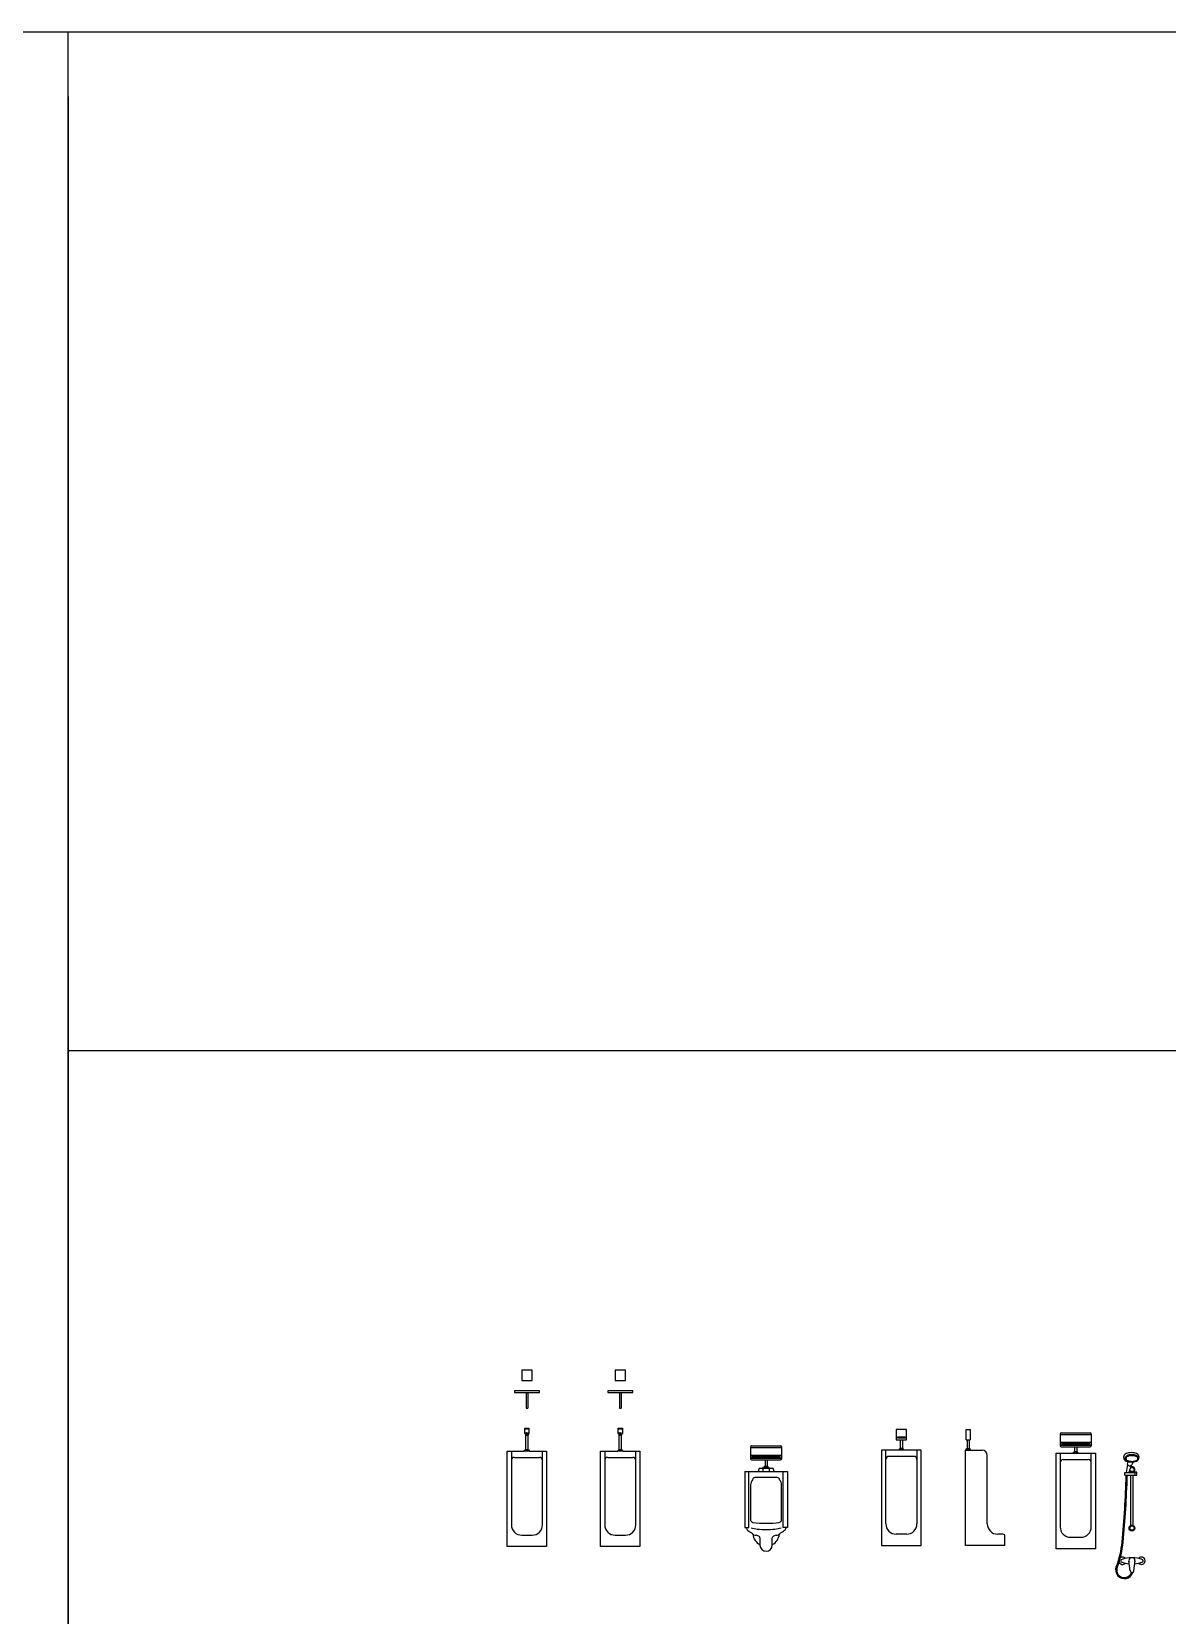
# Model space of a CAD drawing. Header units: inches. Extents: x -1249499 to 290957, y -589671 to 1013543.
# Drawn here: x -1193743 to -1182795, y 305358 to 320622 of the extents above; entities that cross this region are included whole.
import ezdxf

# ---------------------------------------------------------------- set-up
doc = ezdxf.new("R2010")
doc.units = ezdxf.units.IN
doc.header["$MEASUREMENT"] = 0
for name, color, linetype in [('4', 4, 'Continuous'), ('5', 5, 'Continuous'), ('7', 7, 'Continuous'), ('FUR', 4, 'Continuous')]:
    doc.layers.add(name, color=color, linetype=linetype)

# ---------------------------------------------------------------- blocks, each defined once
blk = doc.blocks.new('AE2-T203')
for p, q in [((20, 1130), (-20, 1130)), ((-10, 1085), (10, 1085)), ((25, 920), (-25, 920)), ((-20, 930), (20, 930)), ((-15, 935), (15, 935)), ((-120, 860), (120, 860))]:
    blk.add_line(p, q)
blk.add_lwpolyline([(-20, 1140), (20, 1140), (20, 1090), (10, 1085), (10, 935), (15, 935), (15, 930), (20, 930), (25, 920), (190, 920), (190, 0), (-190, 0), (-190, 920), (-25, 920), (-20, 930), (-15, 930), (-15, 935), (-10, 935), (-10, 1085), (-20, 1090)], close=True)
blk.add_lwpolyline([(-150, 920), (-150, 210, 0.414214), (-50, 110), (50, 110, 0.414214), (150, 210), (150, 920)], format="xyb")
blk.add_circle((0, 1085), 15)
for centre, start, end in [((-120, 830), 90, 180), ((120, 830), 0, 90)]:
    blk.add_arc(centre, 30, start, end)

msp = doc.modelspace()

# ---------------------------------------------------------------- linework, layer by layer
at = {"color": 6}
for p, q in [((-1249499, 320622.1), (-803046.5, 320622.1)), ((-1193392, 268836.6), (-1193392, 320622.1)), ((-1193392, 319998), (-1193392, 268836.6)), ((-1193392, 310801), (-803046.5, 310801))]:
    msp.add_line(p, q, dxfattribs=at)
at = {"layer": '4'}
for p, q in [((-1183828, 307107.7), (-1183828, 306992.7)), ((-1183528, 307098.4), (-1183828, 307098.4)), ((-1183528, 307023.8), (-1183828, 307023.8)), ((-1183528, 306994.7), (-1183828, 306994.7)), ((-1183818, 307117.7), (-1183538, 307117.7)), ((-1183818, 306982.7), (-1183538, 306982.7)), ((-1183548.2, 307015), (-1183807.9, 307015)), ((-1183548.2, 307002.3), (-1183807.9, 307002.3)), ((-1183688, 306935.2), (-1183688, 306982.7)), ((-1183668, 306982.7), (-1183668, 306935.2)), ((-1183528, 307107.7), (-1183528, 306992.7)), ((-1183868, 306000.2), (-1183868, 306920.2)), ((-1183868, 306920.2), (-1183703, 306920.2)), ((-1183828, 306920.2), (-1183828, 306210.2)), ((-1183798, 306860.2), (-1183558, 306860.2)), ((-1183703, 306920.2), (-1183698, 306930.2)), ((-1183698, 306930.2), (-1183693, 306930.2)), ((-1183693, 306935.2), (-1183688, 306935.2)), ((-1183693, 306930.2), (-1183693, 306935.2)), ((-1183693, 306930.2), (-1183663, 306930.2)), ((-1183688, 306935.2), (-1183668, 306935.2)), ((-1183668, 306935.2), (-1183663, 306935.2)), ((-1183663, 306935.2), (-1183663, 306930.2)), ((-1183663, 306930.2), (-1183658, 306930.2)), ((-1183658, 306930.2), (-1183653, 306920.2)), ((-1183653, 306920.2), (-1183488, 306920.2)), ((-1183528, 306210.2), (-1183528, 306920.2)), ((-1183488, 306920.2), (-1183488, 306000.2)), ((-1183176.8, 306839.9), (-1183180.7, 306816.1)), ((-1183124.5, 306836.4), (-1183137.5, 306808.1)), ((-1183203.3, 306734.8), (-1183105.2, 306734.8)), ((-1183203.3, 306709.8), (-1183203.3, 306734.8)), ((-1183203.3, 306709.8), (-1183105.2, 306709.8)), ((-1183178.2, 306810.6), (-1183192.9, 306734.8)), ((-1183174.3, 306709.8), (-1183174.5, 306709)), ((-1183143.8, 306802.6), (-1183166, 306734.8)), ((-1183146, 306734.8), (-1183146, 306736.7)), ((-1183146, 306225), (-1183146, 306709.8)), ((-1183126, 306734.8), (-1183126, 306736.7)), ((-1183126, 306225), (-1183126, 306709.8)), ((-1183105.2, 306707.8), (-1183105.2, 306737.8)), ((-1183090.2, 306737.8), (-1183105.2, 306737.8)), ((-1183105.2, 306707.8), (-1183090.2, 306707.8)), ((-1183090.2, 306707.8), (-1183090.2, 306737.8)), ((-1183728, 306110.2), (-1183628, 306110.2)), ((-1183488, 306000.2), (-1183868, 306000.2)), ((-1183153.1, 305787.2), (-1183165.3, 305883.8)), ((-1183118.7, 305787.2), (-1183106.7, 305883.8))]:
    msp.add_line(p, q, dxfattribs=at)
msp.add_lwpolyline([(-1183703, 306920.2), (-1183653, 306920.2)], dxfattribs=at)
for points in [[(-1183217.5, 306880.7, 0.1810003), (-1183209.7, 306859.7, 0.1029611), (-1183190.4, 306845.1, 0.0624655), (-1183168.8, 306837.9, 0.0486918), (-1183142, 306835.3, 0.0486918), (-1183115.2, 306837.9, 0.0624655), (-1183093.6, 306845.1, 0.1029611), (-1183074.3, 306859.7, 0.1810003), (-1183066.5, 306880.7, 0.1810003), (-1183074.3, 306901.7, 0.1029611), (-1183093.6, 306916.3, 0.0624655), (-1183115.2, 306923.4, 0.0486918), (-1183142, 306926.1, 0.0486918), (-1183168.8, 306923.4, 0.0624655), (-1183190.4, 306916.3, 0.1029611), (-1183209.7, 306901.7, 0.1810003)], [(-1183193.9, 306869.2, 0.1810003), (-1183190.5, 306860, 0.1029611), (-1183177.1, 306849.8, 0.0624655), (-1183159.7, 306844.1, 0.0486918), (-1183136.4, 306841.8, 0.0486918), (-1183113.1, 306844.1, 0.0624655), (-1183095.7, 306849.8, 0.1029611), (-1183082.3, 306860, 0.1810003), (-1183078.9, 306869.2, 0.1810003), (-1183082.3, 306878.3, 0.1029611), (-1183095.7, 306888.5, 0.0624655), (-1183113.1, 306894.3, 0.0486918), (-1183136.4, 306896.6, 0.0486918), (-1183159.7, 306894.3, 0.0624655), (-1183177.1, 306888.5, 0.1029611), (-1183190.5, 306878.3, 0.1810003)]]:
    msp.add_lwpolyline(points, format="xyb", close=True, dxfattribs=at)
msp.add_circle((-1183136, 306198.7), 28.1, dxfattribs=at)
for centre, radius, start, end in [((-1183818, 307107.7), 10, 90, 180), ((-1183818, 306992.7), 10, 180, 270), ((-1183807.9, 307008.6), 6.36, 90, 270), ((-1183548.2, 307008.6), 6.36, 270, 90), ((-1183538, 307107.7), 10, 0, 90), ((-1183538, 306992.7), 10, 270, 0), ((-1183798, 306830.2), 30, 90, 180), ((-1183558, 306830.2), 30, 0, 90), ((-1183157, 306823.8), 25, 198.02644, 321.18341), ((-1192050.4, 306945.6), 8862.5, 354.29759, 358.42608), ((-1192050.4, 306945.6), 8872.5, 354.29759, 358.42608), ((-1183185.6, 306712.6), 11.7, 193.67588, 342.12103), ((-1183136, 306763), 28.1, 207.19161, 116.43996), ((-1183728, 306210.2), 100, 180, 270), ((-1183628, 306210.2), 100, 270, 0), ((-1184054.9, 306132.4), 825.9, 338.28457, 355.31969), ((-1184054.9, 306132.4), 835.9, 338.28457, 355.31969), ((-1183226.7, 305883.8), 35.7, 39.31944, 132.38661), ((-1183139.4, 305645.9), 267.3, 89.27172, 111.93446), ((-1183136, 305883.8), 29.3, 345.83555, 194.51207), ((-1183132.6, 305645.9), 267.3, 68.06554, 90.72828), ((-1183045.4, 305883.8), 35.7, 219.31944, 140.68056), ((-1183209.5, 305795.3), 84.3, 157.57287, 343.64123), ((-1183209.5, 305795.3), 74.3, 157.57287, 340.04038), ((-1183226.7, 305883.8), 35.7, 193.99569, 320.68056), ((-1183232.8, 305883.8), 11.9, 122.9217, 237.0783), ((-1183139.4, 306121.8), 267.3, 248.06554, 265.2117), ((-1183136, 305787.2), 17.3, 174.40496, 0), ((-1183132.6, 306121.8), 267.3, 274.63586, 291.93446), ((-1183039.3, 305883.8), 11.9, 302.9217, 57.0783)]:
    msp.add_arc(centre, radius, start, end, dxfattribs=at)
at = {"layer": '5'}
msp.add_line((-1183111, 306734.8), (-1183111, 306750.1), dxfattribs=at)
msp.add_lwpolyline([(-1183201.6, 306872.4, 0.1810003), (-1183196.7, 306859.3, 0.1029611), (-1183181.3, 306847.6, 0.0624655), (-1183162.5, 306841.4, 0.0486918), (-1183138, 306839, 0.0486918), (-1183113.5, 306841.4, 0.0624655), (-1183094.8, 306847.6, 0.1029611), (-1183079.4, 306859.3, 0.1810003), (-1183074.5, 306872.4, 0.1810003), (-1183079.4, 306885.5, 0.1029611), (-1183094.8, 306897.2, 0.0624655), (-1183113.5, 306903.4, 0.0486918), (-1183138, 306905.8, 0.0486918), (-1183162.5, 306903.4, 0.0624655), (-1183181.3, 306897.2, 0.1029611), (-1183196.7, 306885.5, 0.1810003)], format="xyb", close=True, dxfattribs=at)
for centre in [(-1183136, 306763), (-1183136, 306198.7)]:
    msp.add_circle(centre, 20.1, dxfattribs=at)
at = {"layer": '7'}
for p, q in [((-1184735.3, 307149.7), (-1184695.3, 307149.7)), ((-1184735.3, 307049.7), (-1184735.3, 307149.7)), ((-1184695.3, 307149.7), (-1184695.3, 307049.7)), ((-1185369.1, 307049.7), (-1185349.1, 307049.7)), ((-1185349.1, 307049.7), (-1185349.1, 306964.7)), ((-1184735.3, 307049.7), (-1184695.3, 307049.7)), ((-1184725.3, 307050.3), (-1184725.3, 306949.7)), ((-1184705.3, 307050.3), (-1184705.3, 306949.7)), ((-1185509.1, 306239.7), (-1185509.1, 306949.7)), ((-1185239.1, 306889.7), (-1185479.1, 306889.7)), ((-1185334.1, 306949.7), (-1185384.1, 306949.7)), ((-1185344.1, 306959.7), (-1185374.1, 306959.7)), ((-1185369.1, 306964.7), (-1185369.1, 306949.7)), ((-1185349.1, 306964.7), (-1185369.1, 306964.7)), ((-1185349.1, 306964.7), (-1185349.1, 306949.7)), ((-1185209.1, 306949.7), (-1185209.1, 306239.7)), ((-1184735.3, 306959.7), (-1184740.3, 306949.7)), ((-1184740.3, 306029.7), (-1184740.3, 306949.7)), ((-1184740.3, 306949.7), (-1184580.3, 306949.7)), ((-1184695.3, 306959.7), (-1184735.3, 306959.7)), ((-1184730.3, 306959.7), (-1184730.3, 306964.7)), ((-1184730.3, 306964.7), (-1184700.3, 306964.7)), ((-1184700.3, 306964.7), (-1184700.3, 306959.7)), ((-1184690.3, 306949.7), (-1184695.3, 306959.7)), ((-1184530.3, 306239.7), (-1184530.3, 306899.7)), ((-1185309.1, 306139.7), (-1185409.1, 306139.7)), ((-1184380.3, 306139.7), (-1184430.3, 306139.7)), ((-1184360.3, 306029.7), (-1184360.3, 306119.7)), ((-1184360.3, 306029.7), (-1184740.3, 306029.7))]:
    msp.add_line(p, q, dxfattribs=at)
at = {"layer": '7', "linetype": 'Continuous'}
for p, q in [((-1186812.9, 306982.3, 0), (-1186812.9, 306867.3, 0)), ((-1186512.9, 306973, 0), (-1186812.9, 306973, 0)), ((-1186802.9, 306992.3, 0), (-1186522.9, 306992.3, 0)), ((-1186512.9, 306982.3, 0), (-1186512.9, 306867.3, 0)), ((-1186512.9, 306898.3, 0), (-1186812.9, 306898.3, 0)), ((-1186512.9, 306869.3, 0), (-1186812.9, 306869.3, 0)), ((-1186802.9, 306857.3, 0), (-1186522.9, 306857.3, 0)), ((-1186533, 306889.6, 0), (-1186792.8, 306889.6, 0)), ((-1186533, 306876.8, 0), (-1186792.8, 306876.8, 0)), ((-1186672.9, 306857.3, 0), (-1186672.9, 306794.8, 0)), ((-1186652.9, 306857.3, 0), (-1186652.9, 306794.8, 0)), ((-1186867.9, 306744.8, 0), (-1186457.9, 306744.8, 0)), ((-1186867.9, 306744.8, 0), (-1186867.9, 306204.8, 0)), ((-1186827.9, 306204.8, 0), (-1186827.9, 306744.8, 0)), ((-1186662.9, 306684.8, 0), (-1186772.9, 306684.8, 0)), ((-1186732.9, 306744.8, 0), (-1186732.9, 306764.8, 0)), ((-1186722.9, 306774.8, 0), (-1186602.9, 306774.8, 0)), ((-1186692.9, 306774.8, 0), (-1186687.9, 306784.8, 0)), ((-1186692.9, 306774.8, 0), (-1186692.9, 306744.8, 0)), ((-1186687.9, 306784.8, 0), (-1186637.9, 306784.8, 0)), ((-1186682.9, 306789.8, 0), (-1186642.9, 306789.8, 0)), ((-1186682.9, 306784.8, 0), (-1186682.9, 306789.8, 0)), ((-1186677.9, 306794.8, 0), (-1186647.9, 306794.8, 0)), ((-1186677.9, 306789.8, 0), (-1186677.9, 306794.8, 0)), ((-1186552.9, 306684.8, 0), (-1186662.9, 306684.8, 0)), ((-1186647.9, 306794.8, 0), (-1186647.9, 306789.8, 0)), ((-1186642.9, 306789.8, 0), (-1186642.9, 306784.8, 0)), ((-1186637.9, 306784.8, 0), (-1186632.9, 306774.8, 0)), ((-1186632.9, 306774.8, 0), (-1186632.9, 306744.8, 0)), ((-1186592.9, 306764.8, 0), (-1186592.9, 306744.8, 0)), ((-1186497.9, 306204.8, 0), (-1186497.9, 306744.8, 0)), ((-1186457.9, 306744.8, 0), (-1186457.9, 306204.8, 0)), ((-1186812.9, 306614.8, 0), (-1186812.9, 306504.8, 0)), ((-1186512.9, 306504.8, 0), (-1186512.9, 306614.8, 0)), ((-1186812.9, 306504.8, 0), (-1186812.9, 306294.8, 0)), ((-1186512.9, 306294.8, 0), (-1186512.9, 306504.8, 0)), ((-1186812.9, 306294.8, 0), (-1186812.9, 306274.8, 0)), ((-1186512.9, 306274.8, 0), (-1186512.9, 306294.8, 0)), ((-1186867.9, 306204.8, 0), (-1186827.9, 306204.8, 0)), ((-1186722.9, 306104.8, 0), (-1186722.9, 306059.8, 0)), ((-1186722.9, 306059.8, 0), (-1186722.9, 306034.8, 0)), ((-1186602.9, 306059.8, 0), (-1186602.9, 306104.8, 0)), ((-1186602.9, 306034.8, 0), (-1186602.9, 306059.8, 0)), ((-1186457.9, 306204.8, 0), (-1186497.9, 306204.8, 0))]:
    msp.add_line(p, q, dxfattribs=at)
at = {"layer": '7'}
for points in [[(-1185309.1, 307149.7), (-1185409.1, 307149.7), (-1185409.1, 307049.7), (-1185309.1, 307049.7)], [(-1185325.2, 307077.9), (-1185325.2, 307064.3), (-1185394.5, 307064.3), (-1185394.5, 307077.9)]]:
    msp.add_lwpolyline(points, close=True, dxfattribs=at)
for points in [[(-1185369.1, 307049.7), (-1185369.1, 306964.7), (-1185374.1, 306964.7), (-1185374.1, 306959.7), (-1185379.1, 306959.7), (-1185384.1, 306949.7), (-1185549.1, 306949.7), (-1185549.1, 306029.7), (-1185169.1, 306029.7)], [(-1185169.1, 306029.7), (-1185169.1, 306949.7), (-1185334.1, 306949.7), (-1185339.1, 306959.7), (-1185344.1, 306959.7), (-1185344.1, 306964.7), (-1185349.1, 306964.7)]]:
    msp.add_lwpolyline(points, dxfattribs=at)
at = {"layer": '7', "linetype": 'Continuous'}
for centre, radius, start, end in [((-1186802.9, 306982.3, 0), 10, 90, 180), ((-1186522.9, 306982.3, 0), 10, 0, 90), ((-1186802.9, 306867.3, 0), 10, 180, 270), ((-1186792.8, 306883.2, 0), 6.36, 90, 270), ((-1186533, 306883.2, 0), 6.36, 270, 90), ((-1186522.9, 306867.3, 0), 10, 270, 0), ((-1186739, 306614.8, 0), 73.9, 137.1211, 180), ((-1186771.3, 306662.9, 0), 22, 94.2393, 174.25715), ((-1186722.9, 306764.8, 0), 10, 90, 180), ((-1186602.9, 306764.8, 0), 10, 0, 90), ((-1186554.5, 306662.9, 0), 22, 5.74285, 85.7607), ((-1186586.8, 306614.8, 0), 73.9, 0, 42.8789), ((-1186808.6, 306274.8, 0), 4.3, 180, 206.56505), ((-1186727.9, 306315.1, 0), 94.5, 206.56505, 212.18655), ((-1186787.6, 306277.6, 0), 24, 212.18655, 263.29016), ((-1186662.9, 307158.6, 0), 913.8, 261.97968, 269.99853), ((-1186662.9, 307158.6, 0), 913.8, 270.00147, 278.02032), ((-1186538.2, 306277.6, 0), 24, 276.70984, 327.81345), ((-1186597.9, 306315.1, 0), 94.5, 327.81345, 333.43495), ((-1186517.2, 306274.8, 0), 4.3, 333.43495, 0), ((-1186702.3, 306278.2, 0), 172, 205.2631, 213.69007), ((-1186818.3, 306200.9, 0), 32.6, 213.69007, 233.12173), ((-1186702.6, 306355.1, 0), 225.4, 233.12173, 243.43495), ((-1186687.3, 306675.6, 0), 490.9, 255.78367, 262.87565), ((-1186722.3, 306222, 0), 106.2, 220.17332, 235.19654), ((-1186662.9, 306154.8, 0), 129.8, 187.53916, 242.46937), ((-1186739.5, 306267.7, 0), 139.7, 251.91937, 262.14579), ((-1186766.8, 306069.7, 0), 60.1, 66.52122, 82.14579), ((-1186662.9, 307155.6, 0), 970.8, 264.95755, 270), ((-1186764, 306076.3, 0), 52.9, 45, 66.52122), ((-1186735.5, 306104.8, 0), 12.6, 0, 45), ((-1186662.9, 307155.6, 0), 970.8, 270, 275.04245), ((-1186662.9, 306154.8, 0), 129.8, 297.53063, 352.46084), ((-1186590.3, 306104.8, 0), 12.6, 135, 180), ((-1186561.8, 306076.3, 0), 52.9, 113.47878, 135), ((-1186559, 306069.7, 0), 60.1, 97.85421, 113.47878), ((-1186638.4, 306675.6, 0), 490.9, 277.12435, 284.21633), ((-1186586.3, 306267.7, 0), 139.7, 277.85421, 288.08063), ((-1186603.5, 306222, 0), 106.2, 304.80346, 319.82668), ((-1186623.2, 306355.1, 0), 225.4, 296.56505, 306.87827), ((-1186507.5, 306200.9, 0), 32.6, 306.87827, 326.30993), ((-1186623.5, 306278.2, 0), 172, 326.30993, 334.7369), ((-1186662.9, 306034.8, 0), 60, 180, 270), ((-1186662.9, 306034.8, 0), 60, 270, 0)]:
    msp.add_arc(centre, radius, start, end, dxfattribs=at)
at = {"layer": '7'}
for centre, radius, start, end in [((-1185479.1, 306859.7), 30, 90, 180), ((-1185239.1, 306859.7), 30, 0, 90), ((-1184580.3, 306899.7), 50, 0, 90), ((-1185409.1, 306239.7), 100, 180, 270), ((-1185309.1, 306239.7), 100, 270, 0), ((-1184430.3, 306239.7), 100, 180, 270), ((-1184380.3, 306119.7), 20, 0, 90)]:
    msp.add_arc(centre, radius, start, end, dxfattribs=at)
at = {"layer": 'FUR'}
for p, q in [((-1188976.2, 307505.5), (-1188976.2, 307355.5)), ((-1188961.2, 307505.5), (-1188961.2, 307355.5)), ((-1188076.2, 307505.5), (-1188076.2, 307355.5)), ((-1188061.2, 307505.5), (-1188061.2, 307355.5)), ((-1188976.2, 307355.5), (-1188961.2, 307355.5)), ((-1188076.2, 307355.5), (-1188061.2, 307355.5))]:
    msp.add_line(p, q, dxfattribs=at)
for points in [[(-1189018.7, 307620.5), (-1188918.7, 307620.5), (-1188918.7, 307720.5), (-1189018.7, 307720.5)], [(-1188118.7, 307620.5), (-1188018.7, 307620.5), (-1188018.7, 307720.5), (-1188118.7, 307720.5)], [(-1189088.7, 307505.5), (-1188848.7, 307505.5), (-1188848.7, 307520.5), (-1189088.7, 307520.5)], [(-1188188.7, 307505.5), (-1187948.7, 307505.5), (-1187948.7, 307520.5), (-1188188.7, 307520.5)]]:
    msp.add_lwpolyline(points, close=True, dxfattribs=at)

# ---------------------------------------------------------------- block references
for p in [(-1188968.7, 306020.5), (-1188068.7, 306020.5)]:
    msp.add_blockref('AE2-T203', p, dxfattribs=at)

doc.saveas('drawing.dxf')
